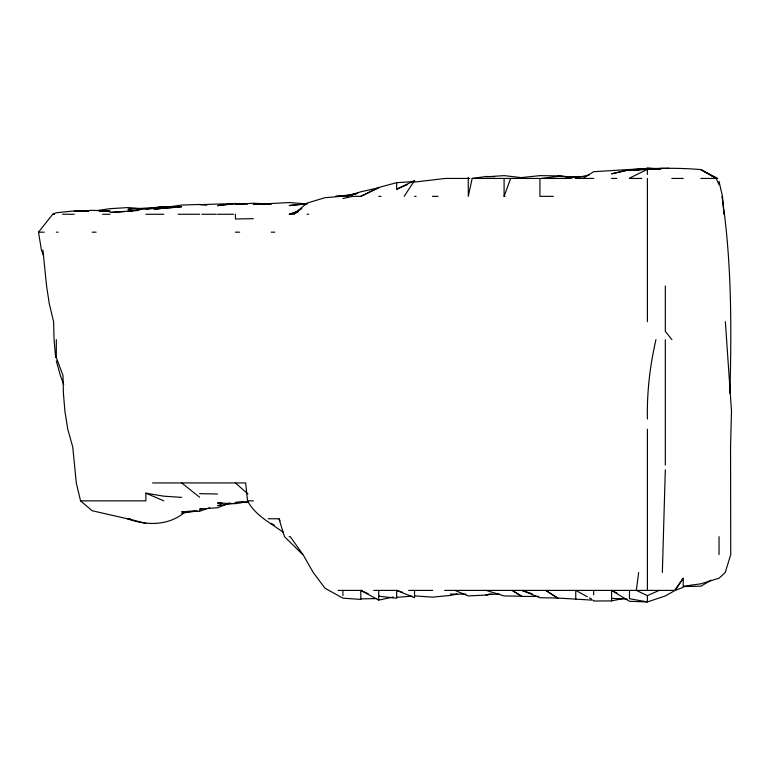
<?xml version="1.0" encoding="UTF-8"?>
<svg xmlns="http://www.w3.org/2000/svg" width="770" height="770" viewBox="0 0 770 770"><rect width="100%" height="100%" fill="white"/><g stroke="black" fill="none" stroke-linecap="round" stroke-linejoin="round"><path stroke-width="1.16" d="M729.931 393.383C731.558 327.635 731.837 261.54 721.962 196.35M662.354 572.495L665.309 469.844M647.397 419.015C646.838 392.286 649.957 365.712 655.953 339.647M638.667 572.495L636.318 590.407L647.397 595.605L659.207 590.407M494.552 176.705L486.188 176.474L472.174 178.438L468.275 196.35L468.275 177.408M504.956 196.35L504.1 196.35L510.645 178.438M404.173 196.35L414.549 180.584L414.549 182.086L445.272 178.438L469.7 178.438M593.66 600.186L593.66 601.014L611.572 600.898L611.572 590.407L629.485 601.303L647.397 601.919L665.309 595.961L675.175 590.407L683.221 578.251L683.221 586.307L701.133 583.766L719.045 578.203L725.234 572.495L730.74 554.583L730.547 447.11L731.5 411.286L725.369 321.735M683.221 578.251L674.655 590.407L444.694 590.407M43.563 255.688L41.426 250.086L38.5 232.174L52.706 214.262L56.316 212.77L74.228 210.903L88.56 211.201M184.521 512.339C168.861 525.804 146.57 525.756 127.964 518.913L92.14 510.741L80.552 500.847L76.288 482.934L72.765 447.11L67.77 429.198L64.901 411.286L63.429 393.383L62.986 375.471L56.316 357.559L56.316 339.647M583.025 178.438L593.66 171.71C629.379 169.564 665.376 166.493 701.133 169.631L716.206 178.438L719.045 184.762M296.604 212.481L293.745 214.262L307.076 203.097L324.988 197.698L341.139 196.35M711.076 580.147L701.133 586.134L683.221 586.586M301.83 208.728L291.339 214.262L298.086 211.837M342.9 198.554L352.824 196.35L360.832 196.35L378.725 187.485L396.637 182.683L413.355 181.614M629.485 178.168L647.397 169.342L647.397 174.405M396.637 182.683L396.637 189.208L414.549 180.584M360.832 196.35L378.725 187.803L360.812 191.797L346.683 196.35L357.55 193.434M396.637 189.208L407.166 184.694M675.175 590.407L683.221 587.279M229.835 503.003L217.515 507.748L199.603 509.085L201.846 508.585M184.088 511.655L181.701 511.819L199.603 511.251L209.681 507.776M298.125 211.432L289.164 214.262L298.125 211.644M220.874 504.774L217.515 505.678L235.428 503.185M575.748 177.013L557.836 176.436L540.761 178.438L568.501 178.438L575.748 176.571L585.306 176.523M575.748 178.13L589.185 174.905M357.453 193.27L342.9 196.35L348.502 195.542M289.164 536.671L290.271 536.671L303.005 554.583L313.236 572.495L324.988 588.213L342.9 598.165L360.812 599.407L360.812 590.407L378.725 600.08L393.278 597.019M611.572 600.898L622.766 598.608M457.082 594.094L450.373 595.431L432.461 597.154L414.549 595.884M454.964 590.407L468.275 595.922L486.188 595.066L491.789 593.968M568.501 178.438L575.748 177.129M486.188 595.066L489.547 594.065M247.747 501.732L235.428 503.676L217.515 503.031L222.299 503.07M637.319 169.775L647.397 168.197L660.525 168.919L647.397 168.197M181.701 513.195L197.37 510.885M96.616 210.614L110.052 208.67L127.964 207.573L141.102 208.574M163.789 207.611L181.701 205.041L199.603 204.483L206.774 205.253M162.595 207.043L145.876 209.036L163.789 206.591L173.337 206.995M235.428 203.511L217.515 205.629L235.428 203.511L247.372 204.05M342.9 195.869L348.868 195.542L335.73 196.35L352.458 194.733M307.076 203.617L289.164 205.552L307.076 203.906L289.164 202.548L253.34 204.502L271.252 203.675M522.012 177.524L539.924 175.637L557.836 175.887L575.748 177.389L566.2 177.1M154.231 209.055L181.701 206.735L154.231 209.017L163.789 208.189L145.876 208.863L127.964 211.221L132.738 210.836M129.158 211.365L132.738 211.038M662.922 168.361L629.485 170.517L646.203 169.073M243.792 501.703L235.428 502.454L248.566 502.223M135.125 210.643L138.716 210.345L110.052 212.443L124.384 211.663M235.428 204.512L253.34 203.222L271.252 204.069M396.637 597.308L412.152 596.182M186.475 511.482L194.829 510.885M486.188 176.811L504.1 175.627L522.012 177.687M162.595 206.966L127.964 209.286L131.545 209.219M486.188 594.652L499.326 594.026M235.428 203.511L199.603 204.647M99.311 211.346L110.052 210.922L92.14 210.345L74.228 211.346L88.56 211.288M647.397 168.967L629.485 169.641L611.572 173.847L629.485 169.747L668.889 168.245M360.812 598.925L376.338 598.559M253.34 218.661L235.428 218.998L235.428 214.262M169.756 207.525L173.337 207.467M522.012 596.452L512.204 590.407L522.012 596.452L538.731 596.413M472.174 178.438L539.924 178.438L539.924 196.35L553.37 196.35M575.748 178.438L593.843 178.438M611.572 178.438L616.731 178.438M629.485 178.438L641.728 178.438M671.815 178.438L683.221 178.438M700.835 178.438L717.746 178.438L701.133 169.814L716.206 178.438M378.725 196.35L380.996 196.35M414.549 196.35L416.108 196.35M432.461 196.35L438.034 196.35M52.706 214.262L54.516 214.262M62.611 214.262L74.228 214.262M102.593 214.262L110.052 214.262M145.876 214.262L163.789 214.262M178.12 214.262L199.603 214.262M201.798 214.262L216.303 214.262M217.515 214.262L233.599 214.262M307.076 214.262L308.664 214.262M38.5 232.174L44.275 232.174M56.316 232.174L58.068 232.174M92.14 232.174L96.125 232.174M235.428 232.174L239.682 232.174M271.252 232.174L274.765 232.174M152.556 482.934L245.669 482.934L247.526 500.847C255.409 515.736 270.626 522.917 283.514 532.551M80.552 500.847L145.876 500.847L145.876 493.166L163.789 496.178L181.701 497.382M247.526 500.847L253.34 500.847M127.56 518.759L130.332 518.759M268.21 518.759L278.981 518.759L280.107 520.751M338.078 590.407L362.131 590.407M373.642 590.407L397.397 590.407M408.658 590.407L432.73 590.407M450.373 594.055L465.889 594.161M522.012 596.201L504.1 595.932L486.188 590.407M199.603 493.657L217.515 493.994M592.467 600.138L557.836 598.059L539.924 597.722L522.012 590.407L532.089 593.785M611.572 598.348L627.098 599.118M557.836 175.887L575.748 177.418M378.725 596.153L396.637 598.251L396.637 590.407L402.229 592.159M127.964 518.759L145.876 523.398M396.637 590.407L414.549 597.684L414.549 590.407M145.876 493.166L163.789 500.847M360.812 590.407L368.185 593.737M611.572 590.407L616.837 593.006M587.337 596.731L575.748 590.407L575.748 599.445M589.445 597.886L591.553 599.031M271.252 523.34L274.236 525.159M557.836 598.059L545.766 590.407L557.836 598.319M181.701 482.934L199.603 497.208M235.428 482.934L247.969 493.974M302.754 554.583L284.505 536.671L278.981 518.759M671.931 339.647L665.309 331.379L665.309 285.911M63.727 384.423L60.358 375.471L56.316 360.88M719.045 181.451L722.472 196.35L723.925 214.262M55.652 357.559L54.054 339.647L53.602 321.735L49.299 303.823L46.566 285.911L42.928 250.086M719.045 536.671L719.045 554.583M665.309 339.647L665.309 465.022M647.397 178.438L647.397 321.735M647.397 429.198L647.397 590.407M647.397 595.605L647.397 601.919L629.485 598.713L629.485 590.407M593.66 590.407L593.66 594.921M504.1 178.438L504.1 196.35M378.725 590.407L378.725 600.08M342.9 590.407L342.9 595.691M199.603 510.549L199.603 511.251"/></g></svg>
